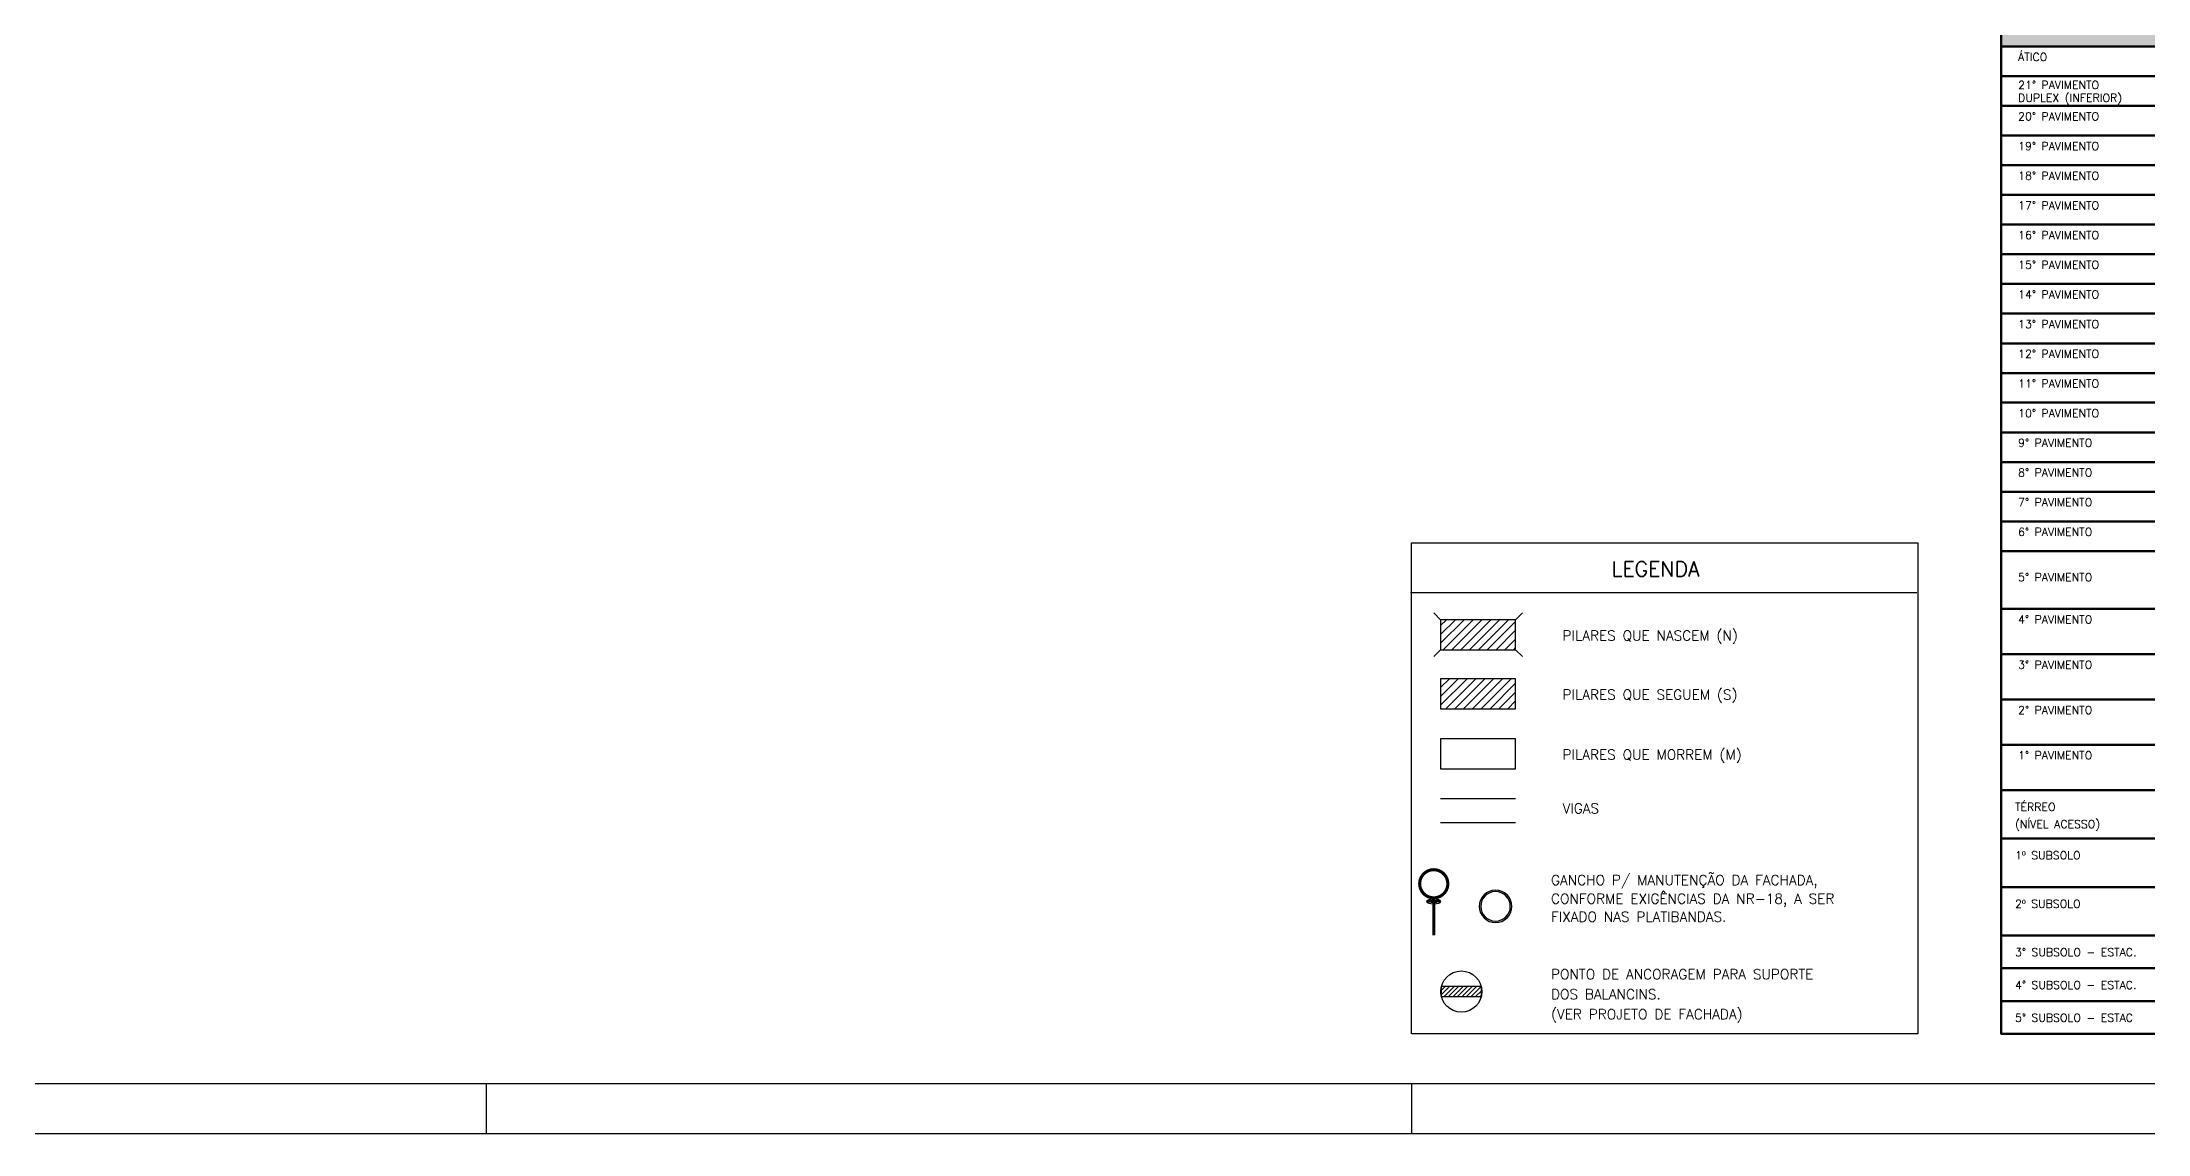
# Model space of a CAD drawing. Header units: millimetres. Extents: x -2404 to 6316, y -1750 to 2455.
# Drawn here: x 3097 to 5202, y -1750 to -658 of the extents above; entities that cross this region are included whole.
import ezdxf
from ezdxf.enums import TextEntityAlignment as Align

# ---------------------------------------------------------------- set-up
doc = ezdxf.new("R2010")
doc.units = ezdxf.units.MM
doc.header["$LTSCALE"] = 50
doc.linetypes.add('DASHED', pattern=[0.75, 0.5, -0.25])
for name, color, linetype in [('6', 4, 'Continuous'), ('F-ARM', 6, 'Continuous'), ('F-AUX', 2, 'Continuous'), ('F-DET_LINHA', 1, 'Continuous'), ('F-DET_TEXTO', 3, 'Continuous'), ('F-GANCHOS', 4, 'Continuous'), ('F-MARGEM', 1, 'Continuous'), ('F-PILARES', 170, 'Continuous'), ('F-PILARES-HACH', 174, 'Continuous'), ('F-TEXTO', 6, 'Continuous'), ('F-VIGAS', 3, 'Continuous')]:
    doc.layers.add(name, color=color, linetype=linetype)
doc.layers.add('ARQ-ANO-TXT', color=2, linetype='Continuous', lineweight=9)
doc.layers.add('ARQ-DET', color=1, linetype='Continuous', lineweight=9)
doc.styles.add('8718-AE-BARR-FORM-R09$0$ROMANS', font='romans.shx', dxfattribs={"oblique": 20})
doc.styles.add('MCP', font='romans.shx')
doc.styles.add('ROMANS', font='romans.shx')
doc.styles.get("Standard").update_dxf_attribs({"font": 'romans.shx'})
pattern_1 = [(45, (383.725, 109.5345), (-4.419417, 4.419417), [])]

# ---------------------------------------------------------------- blocks, each defined once
blk = doc.blocks.new('A0-3L')
at = {"layer": 'F-MARGEM', "color": 2}
for p, q in [((118.9, 1), (118.9, 0)), ((137.4, 1), (137.4, 0))]:
    blk.add_line(p, q, dxfattribs=at)
blk.add_lwpolyline([(0, 0), (0, 84.1), (174.4, 84.1), (174.4, 0)], close=True, dxfattribs=at)
at = {"layer": 'F-MARGEM', "color": 7}
blk.add_lwpolyline([(2.5, 83.1), (173.4, 83.1), (173.4, 1), (2.5, 1)], close=True, dxfattribs=at)
blk = doc.blocks.new('A$C037E4E7A')
h = blk.add_hatch(color=253)
h.dxf.hatch_style = 1
h.paths.add_polyline_path([(285.3, 987.5), (0, 987.5), (0, 1017.2), (285.3, 1017.2)])
at = {"layer": 'ARQ-DET', "lineweight": 50}
for p, q in [((285.3, 1086), (285.3, 0)), ((156.2, 1044.3), (156.2, 0)), ((0, 1017.2), (285.3, 1017.2)), ((0, 987.5), (285.3, 987.5)), ((0, 957.8), (285.3, 957.8)), ((0, 928.1), (285.3, 928.1)), ((0, 898.4), (285.3, 898.4)), ((0, 868.8), (285.3, 868.8)), ((0, 839.1), (285.3, 839.1)), ((0, 809.4), (285.3, 809.4)), ((0, 779.7), (285.3, 779.7)), ((0, 750), (285.3, 750)), ((0, 720.3), (285.3, 720.3)), ((0, 690.6), (285.3, 690.6)), ((0, 660.9), (285.3, 660.9)), ((0, 631.3), (285.3, 631.3)), ((0, 601.6), (285.3, 601.6)), ((0, 571.9), (285.3, 571.9)), ((0, 542.2), (285.3, 542.2)), ((0, 512.5), (285.3, 512.5)), ((0, 482.8), (285.3, 482.8)), ((0, 425), (285.3, 425)), ((0, 379.7), (285.3, 379.7)), ((0, 334.4), (285.3, 334.4)), ((0, 289.1), (285.3, 289.1)), ((0, 243.7), (285.3, 243.7)), ((0, 195.3), (285.3, 195.3)), ((0, 146.9), (285.3, 146.9)), ((0, 98.4), (285.3, 98.4)), ((0, 65.6), (285.3, 65.6)), ((0, 32.8), (285.3, 32.8)), ((0, 0), (285.3, 0))]:
    blk.add_line(p, q, dxfattribs=at)
at = {"layer": 'ARQ-DET', "lineweight": 70}
blk.add_line((0, 1044.3), (285.3, 1044.3), dxfattribs=at)
at = {"layer": 'ARQ-DET', "lineweight": 50}
blk.add_lwpolyline([(285.3, 0), (0, 0), (0, 1086), (285.3, 1086)], dxfattribs=at)
at = {"layer": 'ARQ-ANO-TXT', "color": 4, "lineweight": 20, "insert": (2.2, 1074.2), "char_height": 20, "width": 545.423, "attachment_point": 1, "style": 'ROMANS'}
blk.add_mtext('TABELA DE NÍVEIS ', dxfattribs=at)
at = {"layer": 'ARQ-ANO-TXT', "color": 4, "char_height": 10, "attachment_point": 1, "style": 'ROMANS'}
for s, insert, width in [('PAVIMENTO', (26.6, 1035.9), 124.262), ('NÍVEL OSSO(m)', (165.1, 1038.1), 127.869)]:
    blk.add_mtext(s, dxfattribs=dict(at, insert=insert, width=width))
at = {"layer": 'F-AUX', "char_height": 8, "attachment_point": 1, "style": 'ROMANS'}
for s, insert, width in [('COBERTURA', (16.9, 1010.7), 88.586), ('846.69', (203.2, 1010.7), 44.093), ('ÁTICO', (16.9, 981), 43.291), ('844.04', (203.2, 981), 44.093), ('21° PAVIMENTO', (16.9, 953), 110.633), ('840.98', (203.2, 951.3), 44.093), ('DUPLEX (INFERIOR)', (16.9, 940.1), 139.329), ('20° PAVIMENTO', (16.9, 921.6), 110.633), ('837.92', (203.2, 921.6), 44.093), ('19° PAVIMENTO', (16.9, 891.9), 110.633), ('834.86', (203.2, 891.9), 44.093), ('18° PAVIMENTO', (16.9, 862.2), 110.633), ('831.80', (203.2, 862.2), 44.093), ('17° PAVIMENTO', (16.9, 832.6), 110.633), ('828.74', (203.2, 832.6), 44.093), ('16° PAVIMENTO', (16.9, 802.9), 110.633), ('825.68', (203.2, 802.9), 44.093), ('15° PAVIMENTO', (16.9, 773.2), 110.633), ('822.62', (203.2, 773.2), 44.093), ('14° PAVIMENTO', (16.9, 743.5), 110.633), ('819.56', (203.2, 743.5), 44.093), ('13° PAVIMENTO', (16.9, 713.8), 110.633), ('816.50', (203.2, 713.8), 44.093), ('12° PAVIMENTO', (16.9, 684.1), 110.633), ('813.44', (203.2, 684.1), 44.093), ('11° PAVIMENTO', (16.9, 654.4), 110.633), ('810.38', (203.2, 654.4), 44.093), ('10° PAVIMENTO', (16.9, 624.7), 110.633), ('807.32', (203.2, 624.7), 44.093), ('9° PAVIMENTO', (16.9, 595.1), 102.616), ('804.26', (203.2, 595.1), 44.093), ('8° PAVIMENTO', (16.9, 565.4), 102.616), ('801.20', (203.2, 565.4), 44.093), ('7° PAVIMENTO', (16.9, 535.7), 102.616), ('798.14', (203.2, 535.7), 44.093), ('6° PAVIMENTO', (16.9, 506), 102.616), ('795.08', (203.2, 506), 44.093), ('791.50 (LAZER)', (163.8, 477.9), 196.167), ('5° PAVIMENTO', (16.9, 460.7), 102.616), ('790.58 (LJ. TÉCNICA)', (172.7, 454.9), 92.185), ('4° PAVIMENTO', (16.9, 418.5), 102.616), ('787.16', (203.2, 410), 44.093), ('3° PAVIMENTO', (16.9, 373.2), 102.616), ('783.74', (203.2, 364.1), 44.093), ('2° PAVIMENTO', (16.9, 327.9), 102.616), ('780.32', (203.2, 318), 44.093), ('1° PAVIMENTO', (16.9, 282.6), 102.616), ('776.90 ', (203.2, 272.7), 48.101), ('TÉRREO ', (13.8, 231), 62.932), ('(NÍVEL ACESSO)', (13.8, 213.8), 114.24), ('773.50', (203.2, 214.9), 44.093), ('1º SUBSOLO', (13.8, 182.6), 85.781), ('770.44 (ACADEMIA )', (159.9, 186.2), 177.647), ('768.64 (LOBBY NR)', (162.5, 165.4), 129.473), ('2º SUBSOLO', (13.8, 134.1), 85.781), ('767.20 (RECEPÇÃO)', (164.8, 134.1), 137.089), ('765.04 (LOJA )', (181.3, 116.9), 97.405), ('3° SUBSOLO - ESTAC.', (13.8, 85.7), 151.92), ('761.44', (203.2, 85.7), 44.093), ('4° SUBSOLO - ESTAC.', (13.8, 52.9), 151.92), ('758.38', (203.2, 52.9), 44.093), ('5° SUBSOLO - ESTAC', (13.8, 20.1), 147.911), ('755.32', (203.2, 20.1), 44.093)]:
    blk.add_mtext(s, dxfattribs=dict(at, insert=insert, width=width))
blk = doc.blocks.new('A$C09335799')
at = {"layer": 'F-GANCHOS'}
h = blk.add_hatch(color=256, dxfattribs=at)
h.paths.add_polyline_path([(-5.5, 0, 1), (5.5, 0, 1)])
h.paths.add_polyline_path([(5, 0, -1), (-5, 0, -1)], flags=16)
for radius in [5.5, 5]:
    blk.add_circle((0, 0), radius, dxfattribs=at)
blk = doc.blocks.new('A$C5BD45F6F')
at = {"layer": 'F-GANCHOS'}
h = blk.add_hatch(color=256, dxfattribs=at)
edge = h.paths.add_edge_path()
edge.add_ellipse((0.1, 0.98), major_axis=(-2.84, 0), ratio=0.343552, start_angle=152.79646, end_angle=253.95789, ccw=False)
edge.add_spline(control_points=[(2.63, 0.53), (2.46, 0.7), (2.28, 0.78), (1.98, 0.92), (1.88, 0.95), (1.79, 0.98)], knot_values=[3.709013, 3.709013, 3.709013, 3.709013, 3.826962, 3.826962, 3.975536, 3.975536, 3.975536, 3.975536], degree=3, periodic=0)
edge.add_spline(control_points=[(1.79, 0.98), (1.76, 0.99), (1.73, 1), (1.59, 1.04), (1.46, 1.07), (1.18, 1.12), (1.03, 1.15), (0.6, 1.19), (0.3, 1.21), (-0.28, 1.2), (-0.57, 1.18), (-1.1, 1.11), (-1.34, 1.06), (-1.56, 0.99), (-1.57, 0.99), (-1.59, 0.98)], knot_values=[3.975536, 3.975536, 3.975536, 3.975536, 4.020815, 4.020815, 4.214669, 4.214669, 4.408523, 4.408523, 4.746248, 4.746248, 5.083972, 5.083972, 5.421697, 5.421697, 5.450325, 5.450325, 5.450325, 5.450325], degree=3, periodic=0)
edge.add_spline(control_points=[(-1.59, 0.98), (-1.69, 0.95), (-1.79, 0.91), (-1.91, 0.86), (-2.08, 0.79), (-2.29, 0.63), (-2.36, 0.56), (-2.4, 0.51)], knot_values=[5.450325, 5.450325, 5.450325, 5.450325, 5.63804, 5.63804, 5.767465, 5.767465, 5.83324, 5.83324, 5.83324, 5.83324], degree=3, periodic=0)
edge.add_ellipse((0.1, 0.98), major_axis=(-2.84, 0), ratio=0.343552, start_angle=286.04211, end_angle=388.21354, ccw=False)
edge.add_arc((0.1, 8.12), 6.25, 262.77947, 270)
edge.add_arc((0.1, 8.12), 6.25, 270, 277.22053)
edge = h.paths.add_edge_path()
edge.add_spline(control_points=[(-1.59, 0.98), (-1.52, 0.96), (-1.44, 0.94), (-1.14, 0.87), (-0.88, 0.83), (-0.34, 0.78), (-0.06, 0.77), (0.56, 0.78), (0.89, 0.81), (1.41, 0.89), (1.61, 0.93), (1.79, 0.98)], knot_values=[0.872578, 0.872578, 0.872578, 0.872578, 0.983497, 0.983497, 1.300773, 1.300773, 1.618048, 1.618048, 1.991026, 1.991026, 2.268927, 2.268927, 2.268927, 2.268927], degree=3, periodic=0)
edge.add_spline(control_points=[(1.79, 0.98), (1.88, 0.95), (1.98, 0.92), (2.28, 0.78), (2.46, 0.7), (2.63, 0.53)], knot_values=[3.709013, 3.709013, 3.709013, 3.709013, 3.857587, 3.857587, 3.975536, 3.975536, 3.975536, 3.975536], degree=3, periodic=0)
edge.add_ellipse((0.1, 0.98), major_axis=(-2.84, 0), ratio=0.343552, start_angle=28.21354, end_angle=152.79646, ccw=False)
edge.add_spline(control_points=[(-2.4, 0.51), (-2.36, 0.56), (-2.29, 0.63), (-2.08, 0.79), (-1.91, 0.86), (-1.79, 0.91), (-1.69, 0.95), (-1.59, 0.98)], knot_values=[5.450325, 5.450325, 5.450325, 5.450325, 5.5161, 5.5161, 5.645525, 5.645525, 5.83324, 5.83324, 5.83324, 5.83324], degree=3, periodic=0)
blk.add_line((0.73, 1.87), (-0.52, 1.87), dxfattribs=at)
at = {"layer": 'F-GANCHOS', "const_width": 1.25}
blk.add_lwpolyline([(0.1, 2.41, -1), (0.1, 13.66, -1)], format="xyb", close=True, dxfattribs=at)
blk.add_lwpolyline([(0.1, -12.64), (0.1, 1.95)], dxfattribs=at)
at = {"layer": 'F-GANCHOS'}
blk.add_ellipse((0.1, 0.98), major_axis=(-2.84, 0), ratio=0.343552, dxfattribs=at)
for points, knots in [([(2.63, 0.53), (2.46, 0.7), (2.28, 0.78), (1.93, 0.94), (1.82, 0.97), (1.59, 1.04), (1.46, 1.07), (1.18, 1.12), (1.03, 1.15), (0.6, 1.19), (0.3, 1.21), (-0.28, 1.2), (-0.57, 1.18), (-1.1, 1.11), (-1.34, 1.06), (-1.67, 0.96), (-1.78, 0.92), (-1.91, 0.86), (-2.08, 0.79), (-2.29, 0.63), (-2.36, 0.56), (-2.4, 0.51)], [3.709013, 3.709013, 3.709013, 3.709013, 3.826962, 3.826962, 4.020815, 4.020815, 4.214669, 4.214669, 4.408523, 4.408523, 4.746248, 4.746248, 5.083972, 5.083972, 5.421697, 5.421697, 5.63804, 5.63804, 5.767465, 5.767465, 5.83324, 5.83324, 5.83324, 5.83324]), ([(-1.59, 0.98), (-1.52, 0.96), (-1.44, 0.94), (-1.14, 0.87), (-0.88, 0.83), (-0.34, 0.78), (-0.06, 0.77), (0.56, 0.78), (0.89, 0.81), (1.41, 0.89), (1.61, 0.93), (1.79, 0.98)], [0.872578, 0.872578, 0.872578, 0.872578, 0.983497, 0.983497, 1.300773, 1.300773, 1.618048, 1.618048, 1.991026, 1.991026, 2.268927, 2.268927, 2.268927, 2.268927])]:
    blk.add_open_spline(points, degree=3, knots=knots, dxfattribs=at)
blk = doc.blocks.new('PONTO ANCORAGEM_EST')
at = {"layer": 'F-ARM'}
h = blk.add_hatch(dxfattribs=at)
h.set_pattern_fill('ANSI31', color=2, scale=0.5)
h.paths.add_polyline_path([(-1159.6, 5937.1), (-1179.6, 5937.1), (-1179.6, 5932.1), (-1159.6, 5932.1)])
at = {"layer": 'F-ARM', "color": 3, "elevation": 0}
blk.add_lwpolyline([(-1179.6, 5932.1), (-1159.6, 5932.1), (-1159.6, 5937.1), (-1179.6, 5937.1)], close=True, dxfattribs=at)
at = {"layer": 'F-ARM', "color": 3}
blk.add_circle((-1169.6, 5934.6, 0), 10.3, dxfattribs=at)

msp = doc.modelspace()

# ---------------------------------------------------------------- hatches: boundary and pattern name
at = {"layer": 'F-PILARES-HACH'}
h = msp.add_hatch(dxfattribs=at)
h.set_pattern_fill('ANSI31', color=256, scale=50, style=0)
h.set_pattern_definition(pattern_1)
h.paths.add_polyline_path([(4494.739, -1235.889), (4494.739, -1265.889), (4569.739, -1265.889), (4569.739, -1235.889)])
h = msp.add_hatch(dxfattribs=at)
h.set_pattern_fill('ANSI31', color=256, scale=50, style=0)
h.set_pattern_definition(pattern_1)
h.paths.add_polyline_path([(4494.739, -1294.915), (4494.739, -1324.915), (4569.739, -1324.915), (4569.739, -1294.915)])

# ---------------------------------------------------------------- linework, layer by layer
at = {"layer": '6', "color": 4}
for p, q in [((4494.739, -1235.889), (4487.868, -1229.019)), ((4569.739, -1235.889), (4576.609, -1229.019)), ((4494.739, -1265.889), (4487.868, -1272.76)), ((4569.739, -1265.889), (4576.609, -1272.76))]:
    msp.add_line(p, q, dxfattribs=at)
at = {"layer": 'F-DET_LINHA', "color": 1}
msp.add_line((4970.694, -1208.936), (4464.515, -1208.936), dxfattribs=at)
msp.add_lwpolyline([(4465.518, -1158.936), (4971.697, -1158.936), (4971.697, -1650.135), (4465.518, -1650.135)], close=True, dxfattribs=at)
at = {"layer": 'F-PILARES'}
for points in [[(4494.739, -1265.889), (4569.739, -1265.889), (4569.739, -1235.889), (4494.739, -1235.889)], [(4494.739, -1324.915), (4569.739, -1324.915), (4569.739, -1294.915), (4494.739, -1294.915)], [(4494.739, -1384.97), (4569.739, -1384.97), (4569.739, -1354.97), (4494.739, -1354.97)]]:
    msp.add_lwpolyline(points, close=True, dxfattribs=at)
at = {"layer": 'F-VIGAS'}
for points in [[(4569.739, -1415.026), (4494.739, -1415.026)], [(4494.739, -1438.704), (4569.739, -1438.704)]]:
    msp.add_lwpolyline(points, dxfattribs=at)

# ---------------------------------------------------------------- block references
msp.add_blockref('A$C037E4E7A', (5055.22, -1650.135))
at = {"layer": 'F-ARM', "xscale": 2, "yscale": 2, "zscale": 2}
msp.add_blockref('PONTO ANCORAGEM_EST', (6854.667, -13477.006, 0), dxfattribs=at)
at = {"layer": 'F-GANCHOS', "linetype": 'DASHED', "xscale": -2.5, "yscale": 2.5, "zscale": 2.5}
msp.add_blockref('A$C5BD45F6F', (4488.154, -1520.078), dxfattribs=at)
at = {"layer": 'F-GANCHOS', "extrusion": (-2.20718e-16, 2.46519e-32, -1), "xscale": 2.952755905511811, "yscale": 2.952755905511811, "zscale": 2.952755905511811, "rotation": 90}
msp.add_blockref('A$C09335799', (-4549.673, -1522.601), dxfattribs=at)
at = {"layer": 'F-MARGEM', "xscale": 50, "yscale": 50, "zscale": 50}
msp.add_blockref('A0-3L', (-2404.482, -1750.135), dxfattribs=at)

# ---------------------------------------------------------------- texts
at = {"layer": 'F-DET_TEXTO', "color": 4, "style": '8718-AE-BARR-FORM-R09$0$ROMANS'}
msp.add_text('LEGENDA', height=15, dxfattribs=at).set_placement((4665.62, -1192.62))
at = {"layer": 'F-TEXTO', "color": 3, "style": 'MCP'}
for s, p in [('PILARES QUE NASCEM (N)', (4616.713, -1256.774)), ('PILARES QUE SEGUEM (S)', (4616.713, -1315.799)), ('PILARES QUE MORREM (M)', (4616.713, -1375.855)), ('VIGAS', (4616.713, -1429.589))]:
    msp.add_text(s, height=10, dxfattribs=at).set_placement(p)
at = {"layer": 'F-TEXTO', "color": 3}
for s, p in [('GANCHO P/ MANUTENÇÃO DA FACHADA,', (4605.121, -1496.231)), ('CONFORME EXIGÊNCIAS DA NR-18, A SER', (4605.121, -1514.928)), ('FIXADO NAS PLATIBANDAS.', (4605.121, -1533)), ('PONTO DE ANCORAGEM PARA SUPORTE', (4605.121, -1590.431)), ('DOS BALANCINS.', (4605.121, -1610.431)), ('(VER PROJETO DE FACHADA)', (4605.121, -1630.431))]:
    msp.add_text(s, height=10, dxfattribs=at).set_placement(p, align=Align.MIDDLE_LEFT)

doc.saveas('drawing.dxf')
